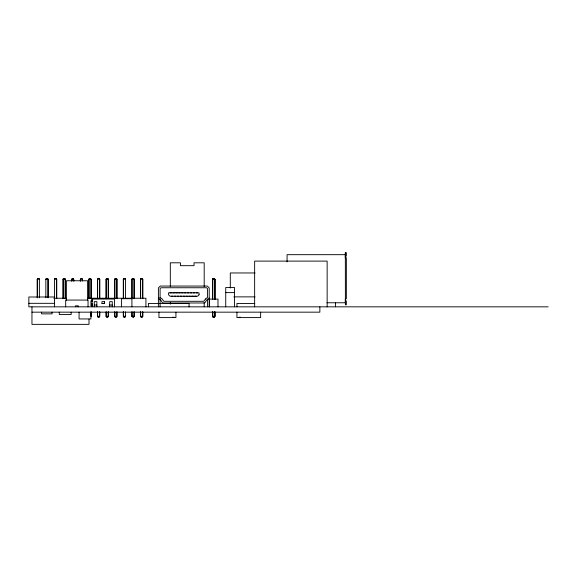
<?xml version="1.0" encoding="UTF-8"?>
<svg xmlns="http://www.w3.org/2000/svg" width="577" height="577" viewBox="0 0 577 577"><rect width="100%" height="100%" fill="white"/><g stroke="black" fill="none" stroke-linecap="round" stroke-linejoin="round"><path stroke-width="0.87" d="M345.371 257.746L345.342 252.639L346.351 252.639L346.351 256.13L345.342 256.13L345.399 304.8L346.351 304.8L346.351 300.898L345.378 300.898L345.334 302.766M92.068 301.648L92.075 299.045L114.434 299.045L114.434 306.834M345.349 256.21L345.399 252.639M345.399 300.898L345.371 302.766L326.943 302.766M99.1 317.141L99.641 316.283L99.641 311.876M107.704 317.141L108.245 316.283L108.245 311.876M116.316 317.141L116.85 316.283L116.85 311.876M124.92 317.141L125.454 316.283L125.57 311.876M125.57 316.283L125.029 317.141L123.846 317.141L123.305 316.283L123.305 311.876M133.525 317.141L134.066 316.283L134.066 311.876M134.181 311.876L134.181 316.283L133.64 317.141L132.45 317.141L131.917 316.283L131.917 311.876M142.13 317.141L142.67 316.283L142.67 311.876M142.786 311.876L142.786 316.283L142.245 317.141L141.055 317.141L140.521 316.283L140.521 311.876M214.226 317.141L214.767 316.283L214.709 311.876M214.305 317.141L214.839 316.283L214.839 311.876M214.918 311.876L214.918 316.283L214.377 317.141L213.021 317.141L212.48 316.283L212.48 311.876M37.238 297.768L37.238 279.261L37.887 278.424M45.843 297.768L45.843 279.261L46.384 278.424L47.574 278.424L48.115 279.261L48.115 297.768M45.958 279.261L46.499 278.424M54.454 306.834L54.447 279.261L54.988 278.424L56.178 278.424L56.712 279.261L56.712 298.655M54.563 279.261L55.103 278.424M63.059 298.655L63.059 279.261L63.6 278.424L64.79 278.424L65.324 279.261L65.324 298.655M63.715 278.424L63.174 279.261L63.174 298.655M71.663 281.021L72.204 278.424L73.387 278.424L73.928 281.021M72.313 278.424L71.779 281.021M80.275 281.021L80.809 278.424L81.999 278.424M88.88 298.655L88.88 279.261L89.413 278.424L90.603 278.424M89.529 278.424L88.988 279.261L88.988 298.655M97.484 298.655L97.484 279.261L98.14 278.424M106.089 298.655L106.089 279.261L106.63 278.424L107.82 278.424L108.353 279.261L108.353 298.655M106.745 278.424L106.204 279.261L106.204 298.655M114.7 298.655L114.7 279.261L115.241 278.424L116.431 278.424L116.965 279.261L116.965 298.655M115.357 278.424L114.816 279.261L114.816 298.655M123.305 298.655L123.305 279.261L123.846 278.424L125.029 278.424L125.57 279.261L125.454 298.655M123.954 278.424L123.42 279.261L123.42 298.655M131.917 306.834L131.917 279.261L132.45 278.424L133.64 278.424L134.181 279.261L134.181 298.655M132.566 278.424L132.032 279.261L132.032 298.655M140.521 298.655L140.521 279.261L141.055 278.424L142.245 278.424M141.17 278.424L140.629 279.261L140.629 298.655M213.151 278.424L212.56 279.261L212.56 299.535L212.617 279.261L214.918 279.261L214.918 299.535M212.689 279.261L213.302 278.424M209.213 298.006L208.347 299.283L206.696 299.939L205.138 302.435L204.143 302.99L163.471 302.99L162.058 302.204L160.644 299.953L159.382 299.449L158.401 298.006L160.096 298.006M345.399 256.13L345.371 254.673L287.079 254.673L287.079 261.864M255.041 272.964L230.302 272.964L230.302 288.017M37.772 278.424L38.962 278.424L39.503 279.261L37.238 279.261M98.025 278.424L99.215 278.424L99.756 279.261L99.756 298.655M214.377 278.424L213.021 278.424L212.48 279.261L212.48 299.535M45.843 279.261L48.115 279.261M54.447 279.261L56.712 279.261M63.059 279.261L65.324 279.261M71.663 279.261L73.928 279.261M80.275 279.261L82.424 279.261M88.88 279.261L91.029 279.261L91.029 298.655M97.484 279.261L99.641 279.261L99.641 298.655M106.089 279.261L108.245 279.261L108.245 298.655M114.7 279.261L116.85 279.261L116.85 298.655M123.305 279.261L125.454 279.261L124.92 278.424M131.917 279.261L134.181 279.261M140.521 279.261L142.786 279.261L142.786 298.655M225.73 292.604L234.536 292.604M233.836 296.874L255.041 296.874M54.454 296.996L28.85 296.996L28.85 306.834L548.15 306.834M53.769 298.237L66.297 298.237M87.769 298.237L145.923 298.237L145.923 306.834M131.917 298.706L121.415 298.706L121.415 306.834M345.399 298.799L345.378 300.898L345.371 298.799L346.351 298.799L346.351 257.746L345.342 257.746L345.334 256.21M92.702 300.74L90.942 300.74L90.942 305.781L92.702 305.781M28.85 303.322L54.454 303.322M101.963 303.444L104.538 303.444L104.538 301.648L101.963 301.648L101.963 303.444L104.531 303.444L104.531 301.648M254.738 303.444L236.952 303.444L236.952 306.834M94.282 305.024L96.857 305.024M109.68 305.038L112.255 305.038M31.959 312.164L319.86 312.164L319.86 306.834M97.484 311.876L97.484 316.283L99.641 316.283M106.089 311.876L106.089 316.283L108.245 316.283M114.7 311.876L114.7 316.283L116.85 316.283M123.305 316.283L125.454 316.283M131.917 316.283L134.181 316.283M140.521 316.283L142.786 316.283M214.918 316.283L212.617 316.283L212.56 311.876M106.63 317.141L107.82 317.141L108.353 316.283L108.353 311.876M172.422 317.249L174.052 317.249M238.986 317.249L240.609 317.249M214.305 278.424L214.918 279.261M214.168 278.424L214.767 279.261L214.709 299.535M214.096 278.424L214.637 279.261L214.637 299.535M142.13 278.424L142.786 279.261M133.525 278.424L134.066 279.261L134.066 298.655M116.316 278.424L116.85 279.261M107.704 278.424L108.245 279.261M99.1 278.424L99.641 279.261M90.488 278.424L91.144 279.261L91.144 298.655M81.884 278.424L82.54 279.261L82.424 281.021M73.279 278.424L73.813 281.021M64.674 278.424L65.208 279.261L65.208 298.655M56.063 278.424L56.604 279.261L56.604 298.655M47.458 278.424L47.999 279.261L47.999 297.768M38.847 278.424L39.387 279.261L39.387 297.768M212.689 316.283L213.302 317.141M213.151 317.141L212.56 316.283L212.689 311.876M141.17 317.141L140.629 316.283L140.629 311.876M123.954 317.141L123.42 316.283L123.42 311.876M115.357 317.141L114.816 316.283L114.816 311.876M114.7 316.283L115.241 317.141L116.431 317.141L116.965 316.283L116.965 311.876M106.089 316.283L106.745 317.141M98.14 317.141L97.6 316.283L97.6 311.876M97.484 316.283L98.025 317.141L99.215 317.141L99.756 316.283L99.756 311.876M92.068 303.444L92.075 306.834L92.075 299.045M335.511 302.766L335.511 306.834M327.145 306.834L327.145 261.107L254.637 261.107L254.637 306.834M260.638 312.164L260.638 317.588L236.931 317.588L236.931 312.164M234.536 306.834L234.536 287.526L225.73 287.526L225.73 306.834M217.991 306.834L217.991 299.102L209.386 299.102L209.386 306.834M214.839 279.261L214.839 299.535M214.637 311.876L214.637 316.283M212.769 279.261L212.769 299.535M212.769 311.876L212.769 316.283M209.213 306.834L209.213 287.894L207.374 286.055L160.24 286.055L158.401 287.894L158.401 306.834M207.518 298.886L207.518 306.834M204.193 286.711L204.193 262.802L194.031 262.802L194.031 265.68L180.478 265.68L180.478 262.802L170.316 262.802L170.316 286.639M204.193 302.341L204.193 306.834M197.644 292.827L196.187 292.827M196.187 296.217L194.73 296.217M194.73 292.827L193.273 292.827M193.273 296.217L191.816 296.217M191.816 292.827L190.36 292.827M190.143 296.217L188.939 296.217M189.068 306.834L189.068 303.444L148.419 303.444L148.419 306.834M188.903 292.827L187.446 292.827M187.446 296.217L185.989 296.217M185.989 292.827L184.532 292.827M184.532 296.217L183.075 296.217M183.075 292.827L181.625 292.827M181.625 296.217L180.168 296.217M180.168 292.827L178.711 292.827M178.711 296.217L177.254 296.217M177.254 292.827L175.797 292.827M175.927 312.164L175.927 317.588L158.956 317.588L158.956 312.164M175.797 296.217L174.341 296.217M174.341 292.827L172.884 292.827M172.884 296.217L171.427 296.217M171.427 292.827L169.97 292.827M170.316 302.341L170.316 304.202M160.096 298.886L160.096 306.834M142.67 279.261L142.67 298.655M132.032 311.876L132.032 316.283M112.255 306.834L112.255 301.648L109.68 301.648L109.68 306.834M106.204 311.876L106.204 316.283M97.6 279.261L97.6 298.655M96.857 306.82L96.864 301.641L94.282 301.641L94.282 306.82M91.144 311.876L91.144 316.283M91.029 311.876L91.029 316.283M90.921 312.164L90.921 318.944L79.071 318.944L79.071 312.164M89.002 319.131L89.002 324.361L31.959 324.361L31.959 306.834M88.043 306.834L88.043 300.062L65.684 300.062L65.684 306.834M87.603 300.538L87.603 280.754L66.369 280.754L66.369 300.538M80.391 279.261L80.391 281.021M78.22 306.834L78.22 305.817L75.508 305.817L75.508 306.834M71.151 312.164L71.151 314.537L59.294 314.537L59.294 312.164M52.067 312.164L52.067 313.859L41.566 313.859L41.566 312.164M37.346 279.261L37.346 297.768M205.6 298.944L203.703 301.295L163.904 301.295L161.899 298.763L160.096 297.487L160.096 288.594L160.947 287.75L206.667 287.75L207.518 288.594L207.518 297.487L205.6 298.944M199.051 294.782L197.615 296.217L169.999 296.217L168.563 294.782L168.563 292.827L199.051 292.827L199.051 294.782"/></g></svg>
